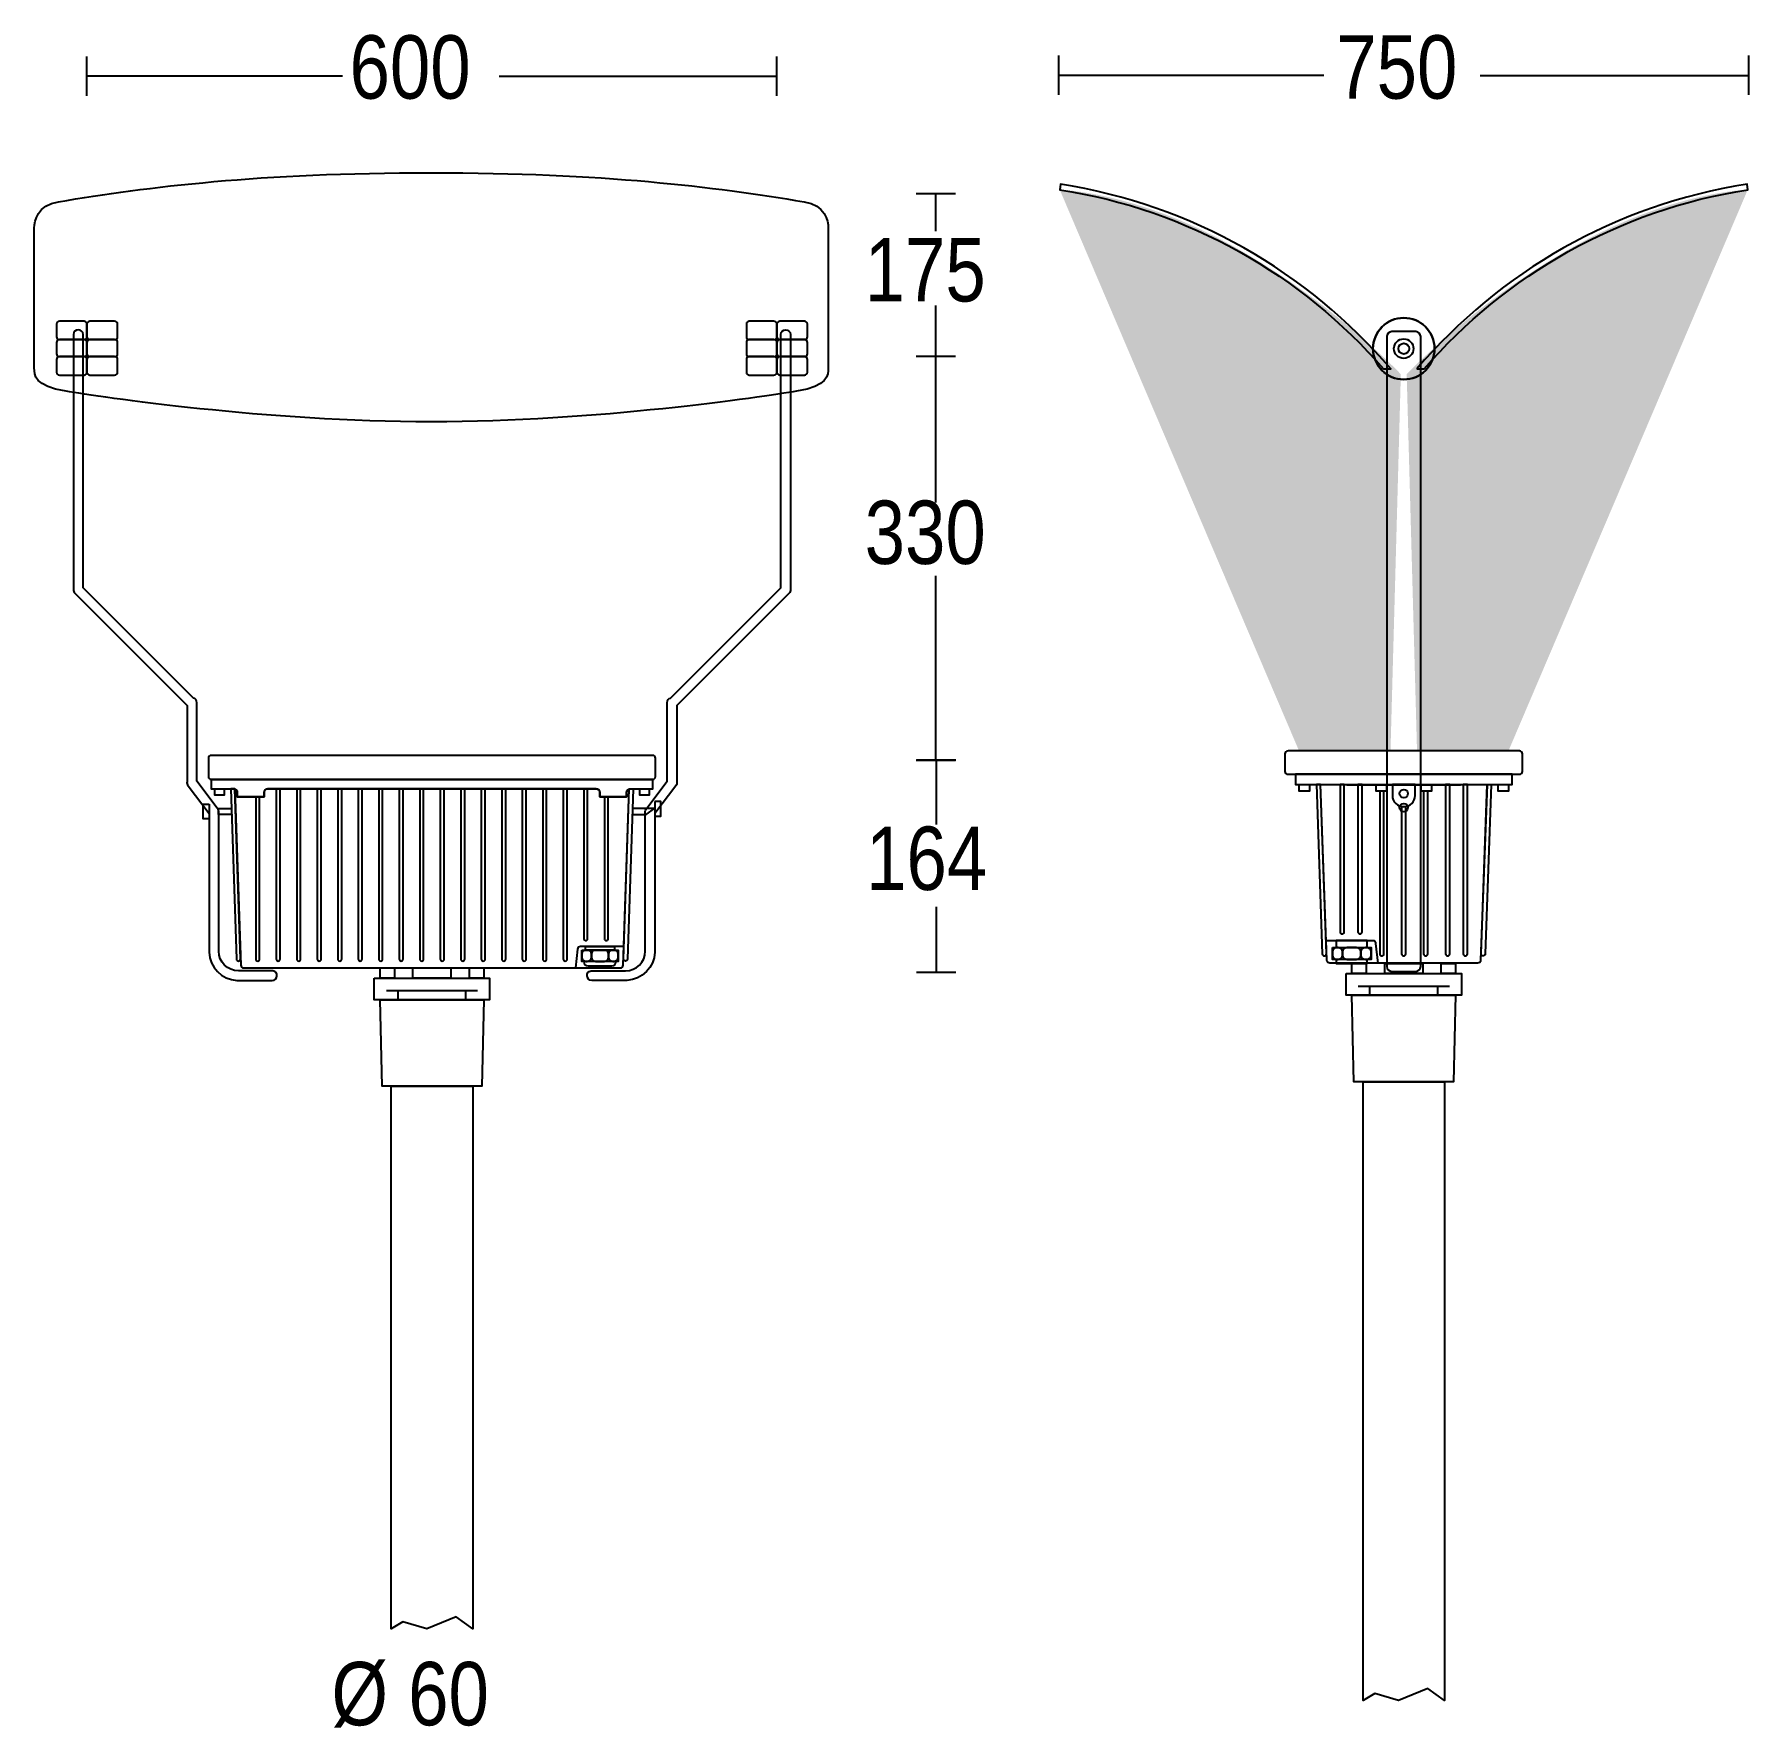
# Model space of a CAD drawing. Extents: x 0 to 211, y 8 to 216.
import ezdxf

# ---------------------------------------------------------------- set-up
doc = ezdxf.new("R2010")
doc.units = 0
doc.layers.add('LIVELLO_1', color=160, linetype='Continuous')
doc.styles.add('STD', font='txt')

# ---------------------------------------------------------------- blocks, each defined once
blk = doc.blocks.new('AI9-BLK1')
at = {"layer": 'LIVELLO_1'}
h = blk.add_hatch(color=255, dxfattribs=at)
h.dxf.hatch_style = 2
edge = h.paths.add_edge_path()
edge.add_spline(control_points=[(50.07, 17.36), (50.07, 17.36), (20.67, 86.29), (20.67, 86.29), (20.67, 86.29), (29.94, 86.1), (42.09, 79.29), (54.24, 72.47), (62.57, 63.63), (62.57, 63.63), (62.57, 63.63), (61.3, 17.36), (61.3, 17.36), (61.3, 17.36), (50.07, 17.36), (50.07, 17.36)], knot_values=[0, 0, 0, 0, 1, 1, 1, 2, 2, 2, 3, 3, 3, 4, 4, 4, 5, 5, 5, 5], degree=3, periodic=0)
h = blk.add_hatch(color=255, dxfattribs=at)
h.dxf.hatch_style = 2
edge = h.paths.add_edge_path()
edge.add_spline(control_points=[(75.79, 17.36), (75.79, 17.36), (105.19, 86.29), (105.19, 86.29), (105.19, 86.29), (95.91, 86.1), (83.77, 79.29), (71.63, 72.47), (63.29, 63.63), (63.29, 63.63), (63.29, 63.63), (64.56, 17.36), (64.56, 17.36), (64.56, 17.36), (75.79, 17.36), (75.79, 17.36)], knot_values=[0, 0, 0, 0, 1, 1, 1, 2, 2, 2, 3, 3, 3, 4, 4, 4, 5, 5, 5, 5], degree=3, periodic=0)
at = {"layer": 'LIVELLO_1', "color": 7}
for p, q in [((-98.84, 97.81), (-98.84, 102.64)), ((-14.08, 97.81), (-14.08, 102.64)), ((20.55, 97.93), (20.55, 102.76)), ((105.31, 97.93), (105.31, 102.76)), ((-67.43, 100.23), (-98.84, 100.23)), ((-48.21, 100.23), (-14.08, 100.23)), ((53.1, 100.34), (20.55, 100.34)), ((72.31, 100.34), (105.31, 100.34)), ((3.01, 85.82), (7.84, 85.82)), ((5.42, 85.82), (5.42, 81.21)), ((5.42, 72.06), (5.42, 65.84)), ((3.01, 65.84), (7.84, 65.84)), ((3.01, 65.84), (7.84, 65.84)), ((5.42, 65.84), (5.42, 47.86)), ((5.42, 38.87), (5.42, 16.22)), ((3.01, 16.22), (7.84, 16.22)), ((3.07, 16.28), (7.9, 16.28)), ((5.49, 16.28), (5.49, 8.34)), ((5.49, -1.78), (5.49, -9.82)), ((3.07, -9.82), (7.9, -9.82)), ((-62.06, -12.05), (-50.86, -12.05)), ((-60.63, -13.19), (-60.63, -12.05)), ((-52.28, -13.19), (-52.28, -12.05)), ((57.33, -11.51), (68.53, -11.51)), ((58.75, -12.64), (58.75, -11.51)), ((67.1, -12.64), (67.1, -11.51))]:
    blk.add_line(p, q, dxfattribs=at)
for points in [[(-83.15, 12.72), (-81.97, 12.72), (-81.97, 11.95), (-83.15, 11.95)], [(-30.94, 12.72), (-29.77, 12.72), (-29.77, 11.95), (-30.94, 11.95)], [(76.25, 14.49), (49.61, 14.49), (49.61, 13.26), (52.58, 13.26), (73.28, 13.26), (76.25, 13.26)], [(50.07, 13.26), (51.33, 13.26), (51.33, 12.44), (50.07, 12.44)], [(59.53, 13.26), (60.79, 13.26), (60.79, 12.44), (59.53, 12.44)], [(65.07, 13.26), (66.33, 13.26), (66.33, 12.44), (65.07, 12.44)], [(74.53, 13.26), (75.79, 13.26), (75.79, 12.44), (74.53, 12.44)], [(-83.84, 10.84), (-83.84, 9.02), (-84.57, 9.02), (-84.57, 10.84)], [(-29.08, 11.17), (-29.08, 9.36), (-28.35, 9.36), (-28.35, 11.17)], [(-81.09, 10.31), (-81.09, 9.55), (-82.68, 9.55), (-82.68, 10.31)], [(-31.82, 10.31), (-31.82, 9.55), (-30.14, 9.55), (-29.13, 10.31)], [(58.45, -5.9), (54.62, -5.9), (54.62, -6.77), (58.45, -6.77)], [(-38.04, -7.1), (-33.6, -7.1), (-33.6, -8.49), (-38.04, -8.49)], [(-37.61, -6.65), (-34.02, -6.65), (-34.02, -7.1), (-37.61, -7.1)], [(54.16, -6.77), (58.91, -6.77), (58.91, -8.26), (54.16, -8.26)], [(58.45, -8.26), (54.62, -8.26), (54.62, -8.74), (58.45, -8.74)], [(-63.54, -10.53), (-49.38, -10.53), (-49.38, -13.19), (-63.54, -13.19)], [(-62.82, -9.29), (-61.07, -9.29), (-61.07, -10.53), (-62.82, -10.53)], [(-58.79, -9.29), (-54.12, -9.29), (-54.12, -10.53), (-58.79, -10.53)], [(-51.85, -9.29), (-50.1, -9.29), (-50.1, -10.53), (-51.85, -10.53)], [(55.85, -9.98), (70.01, -9.98), (70.01, -12.64), (55.85, -12.64)], [(56.57, -8.74), (58.32, -8.74), (58.32, -9.98), (56.57, -9.98)], [(60.6, -8.74), (65.26, -8.74), (65.26, -9.98), (60.6, -9.98)], [(67.54, -8.74), (69.29, -8.74), (69.29, -9.98), (67.54, -9.98)], [(-62.82, -13.19), (-50.1, -13.19), (-50.34, -23.83), (-62.58, -23.83)], [(56.57, -12.64), (69.29, -12.64), (69.05, -23.29), (56.81, -23.29)], [(-61.46, -23.83), (-51.45, -23.83), (-51.45, -90.47), (-53.5, -88.97), (-57.1, -90.47), (-60.03, -89.6), (-61.46, -90.47)], [(57.93, -23.29), (67.93, -23.29), (67.93, -99.27), (65.89, -97.77), (62.29, -99.27), (59.36, -98.4), (57.93, -99.27)]]:
    blk.add_lwpolyline(points, close=True, dxfattribs=at)
for centre, radius in [((62.93, 66.77), 3.78), ((62.93, 66.77), 1.2), ((62.93, 66.77), 0.658), ((62.93, 12.12), 0.513), ((62.93, 10.4), 0.513)]:
    blk.add_circle(centre, radius, dxfattribs=at)
for points, knots in [([(-56.54, 88.37), (-77.75, 88.37), (-91.25, 86.66), (-102.35, 84.81), (-104.93, 84.38), (-105.31, 82.51), (-105.31, 81.57), (-105.31, 81.57), (-105.31, 64.4), (-105.31, 64.4), (-105.31, 63.5), (-105.31, 62.19), (-101.41, 61.54), (-97.32, 60.85), (-76.68, 57.77), (-56.54, 57.77), (-36.41, 57.77), (-15.77, 60.85), (-11.67, 61.54), (-7.77, 62.19), (-7.77, 63.5), (-7.77, 64.4), (-7.77, 64.4), (-7.77, 81.57), (-7.77, 81.57), (-7.77, 82.51), (-8.16, 84.38), (-10.74, 84.81), (-21.84, 86.66), (-35.34, 88.37), (-56.54, 88.37)], [0, 0, 0, 0, 1, 1, 1, 2, 2, 2, 3, 3, 3, 4, 4, 4, 5, 5, 5, 6, 6, 6, 7, 7, 7, 8, 8, 8, 9, 9, 9, 10, 10, 10, 10]), ([(60.44, 64.28), (50.41, 75.81), (36.46, 83.84), (20.67, 86.29), (20.67, 86.29), (20.74, 86.96), (20.74, 86.96), (36.91, 84.46), (51.16, 76.17), (61.33, 64.28), (61.33, 64.28), (60.44, 64.28), (60.44, 64.28)], [0, 0, 0, 0, 1, 1, 1, 2, 2, 2, 3, 3, 3, 4, 4, 4, 4]), ([(60.44, 64.28), (50.41, 75.81), (36.46, 83.84), (20.67, 86.29), (20.67, 86.29), (20.74, 86.96), (20.74, 86.96), (36.91, 84.46), (51.16, 76.17), (61.33, 64.28), (61.33, 64.28), (60.44, 64.28), (60.44, 64.28)], [0, 0, 0, 0, 1, 1, 1, 2, 2, 2, 3, 3, 3, 4, 4, 4, 4]), ([(64.53, 64.28), (74.7, 76.17), (88.95, 84.46), (105.12, 86.96), (105.12, 86.96), (105.19, 86.29), (105.19, 86.29), (89.4, 83.84), (75.45, 75.81), (65.42, 64.28), (65.42, 64.28), (64.53, 64.28), (64.53, 64.28)], [0, 0, 0, 0, 1, 1, 1, 2, 2, 2, 3, 3, 3, 4, 4, 4, 4]), ([(64.53, 64.28), (74.7, 76.17), (88.95, 84.46), (105.12, 86.96), (105.12, 86.96), (105.19, 86.29), (105.19, 86.29), (89.4, 83.84), (75.45, 75.81), (65.42, 64.28), (65.42, 64.28), (64.53, 64.28), (64.53, 64.28)], [0, 0, 0, 0, 1, 1, 1, 2, 2, 2, 3, 3, 3, 4, 4, 4, 4]), ([(-102.23, 70.15), (-102.23, 70.15), (-99.2, 70.15), (-99.2, 70.15), (-99, 70.15), (-98.84, 69.99), (-98.84, 69.78), (-98.84, 69.78), (-98.84, 68.24), (-98.84, 68.24), (-98.84, 68.04), (-99, 67.88), (-99.2, 67.88), (-99.2, 67.88), (-102.23, 67.88), (-102.23, 67.88), (-102.43, 67.88), (-102.59, 68.04), (-102.59, 68.24), (-102.59, 68.24), (-102.59, 69.78), (-102.59, 69.78), (-102.59, 69.99), (-102.43, 70.15), (-102.23, 70.15)], [0, 0, 0, 0, 1, 1, 1, 2, 2, 2, 3, 3, 3, 4, 4, 4, 5, 5, 5, 6, 6, 6, 7, 7, 7, 8, 8, 8, 8]), ([(-98.47, 70.15), (-98.47, 70.15), (-95.44, 70.15), (-95.44, 70.15), (-95.24, 70.15), (-95.08, 69.99), (-95.08, 69.78), (-95.08, 69.78), (-95.08, 68.24), (-95.08, 68.24), (-95.08, 68.04), (-95.24, 67.88), (-95.44, 67.88), (-95.44, 67.88), (-98.47, 67.88), (-98.47, 67.88), (-98.67, 67.88), (-98.84, 68.04), (-98.84, 68.24), (-98.84, 68.24), (-98.84, 69.78), (-98.84, 69.78), (-98.84, 69.99), (-98.67, 70.15), (-98.47, 70.15)], [0, 0, 0, 0, 1, 1, 1, 2, 2, 2, 3, 3, 3, 4, 4, 4, 5, 5, 5, 6, 6, 6, 7, 7, 7, 8, 8, 8, 8]), ([(-17.47, 70.15), (-17.47, 70.15), (-14.44, 70.15), (-14.44, 70.15), (-14.24, 70.15), (-14.08, 69.99), (-14.08, 69.78), (-14.08, 69.78), (-14.08, 68.24), (-14.08, 68.24), (-14.08, 68.04), (-14.24, 67.88), (-14.44, 67.88), (-14.44, 67.88), (-17.47, 67.88), (-17.47, 67.88), (-17.67, 67.88), (-17.83, 68.04), (-17.83, 68.24), (-17.83, 68.24), (-17.83, 69.78), (-17.83, 69.78), (-17.83, 69.99), (-17.67, 70.15), (-17.47, 70.15)], [0, 0, 0, 0, 1, 1, 1, 2, 2, 2, 3, 3, 3, 4, 4, 4, 5, 5, 5, 6, 6, 6, 7, 7, 7, 8, 8, 8, 8]), ([(-13.72, 70.15), (-13.72, 70.15), (-10.69, 70.15), (-10.69, 70.15), (-10.49, 70.15), (-10.33, 69.99), (-10.33, 69.78), (-10.33, 69.78), (-10.33, 68.24), (-10.33, 68.24), (-10.33, 68.04), (-10.49, 67.88), (-10.69, 67.88), (-10.69, 67.88), (-13.72, 67.88), (-13.72, 67.88), (-13.92, 67.88), (-14.08, 68.04), (-14.08, 68.24), (-14.08, 68.24), (-14.08, 69.78), (-14.08, 69.78), (-14.08, 69.99), (-13.92, 70.15), (-13.72, 70.15)], [0, 0, 0, 0, 1, 1, 1, 2, 2, 2, 3, 3, 3, 4, 4, 4, 5, 5, 5, 6, 6, 6, 7, 7, 7, 8, 8, 8, 8]), ([(59.15, 66.77), (59.15, 68.86), (60.84, 70.55), (62.93, 70.55), (65.02, 70.55), (66.71, 68.86), (66.71, 66.77), (66.71, 64.68), (65.02, 62.99), (62.93, 62.99), (60.84, 62.99), (59.15, 64.68), (59.15, 66.77)], [0, 0, 0, 0, 1, 1, 1, 2, 2, 2, 3, 3, 3, 4, 4, 4, 4]), ([(-102.23, 67.88), (-102.23, 67.88), (-99.2, 67.88), (-99.2, 67.88), (-99, 67.88), (-98.84, 67.72), (-98.84, 67.52), (-98.84, 67.52), (-98.84, 66.15), (-98.84, 66.15), (-98.84, 65.95), (-99, 65.79), (-99.2, 65.79), (-99.2, 65.79), (-102.23, 65.79), (-102.23, 65.79), (-102.43, 65.79), (-102.59, 65.95), (-102.59, 66.15), (-102.59, 66.15), (-102.59, 67.52), (-102.59, 67.52), (-102.59, 67.72), (-102.43, 67.88), (-102.23, 67.88)], [0, 0, 0, 0, 1, 1, 1, 2, 2, 2, 3, 3, 3, 4, 4, 4, 5, 5, 5, 6, 6, 6, 7, 7, 7, 8, 8, 8, 8]), ([(-76.11, -10.82), (-76.11, -10.82), (-80.42, -10.82), (-80.42, -10.82), (-82.28, -10.72), (-83.77, -9.21), (-83.84, -7.35), (-83.84, -7.35), (-83.84, 9.69), (-83.84, 9.69), (-83.84, 9.69), (-86.43, 13.08), (-86.43, 13.08), (-86.55, 13.24), (-86.58, 13.4), (-86.55, 13.55), (-86.55, 13.55), (-86.55, 22.95), (-86.55, 22.95), (-86.55, 22.95), (-100.25, 36.66), (-100.25, 36.66), (-100.37, 36.74), (-100.47, 36.87), (-100.49, 37.05), (-100.49, 37.05), (-100.5, 68.49), (-100.5, 68.49), (-100.5, 69.28), (-99.31, 69.28), (-99.31, 68.49), (-99.31, 68.49), (-99.31, 37.39), (-99.31, 37.39), (-99.31, 37.39), (-85.77, 23.86), (-85.77, 23.86), (-85.54, 23.79), (-85.36, 23.6), (-85.36, 23.28), (-85.36, 23.28), (-85.36, 13.64), (-85.36, 13.64), (-85.36, 13.64), (-82.83, 10.33), (-82.83, 10.33), (-82.73, 10.2), (-82.7, 10.15), (-82.68, 10.09), (-82.63, 9.99), (-82.63, 9.88), (-82.65, 9.78), (-82.65, 9.78), (-82.66, -7.23), (-82.66, -7.23), (-82.66, -8.56), (-81.58, -9.64), (-80.24, -9.64), (-80.24, -9.64), (-76.14, -9.64), (-76.14, -9.64), (-76.14, -9.64), (-75.99, -9.63), (-75.99, -9.63), (-75.31, -9.74), (-75.35, -10.82), (-76.11, -10.82)], [0, 0, 0, 0, 1, 1, 1, 2, 2, 2, 3, 3, 3, 4, 4, 4, 5, 5, 5, 6, 6, 6, 7, 7, 7, 8, 8, 8, 9, 9, 9, 10, 10, 10, 11, 11, 11, 12, 12, 12, 13, 13, 13, 14, 14, 14, 15, 15, 15, 16, 16, 16, 17, 17, 17, 18, 18, 18, 19, 19, 19, 20, 20, 20, 21, 21, 21, 22, 22, 22, 22]), ([(-76.11, -10.82), (-76.11, -10.82), (-80.42, -10.82), (-80.42, -10.82), (-82.28, -10.72), (-83.77, -9.21), (-83.84, -7.35), (-83.84, -7.35), (-83.84, 9.69), (-83.84, 9.69), (-83.84, 9.69), (-86.43, 13.08), (-86.43, 13.08), (-86.55, 13.24), (-86.58, 13.4), (-86.55, 13.55), (-86.55, 13.55), (-86.55, 22.95), (-86.55, 22.95), (-86.55, 22.95), (-100.25, 36.66), (-100.25, 36.66), (-100.37, 36.74), (-100.47, 36.87), (-100.49, 37.05), (-100.49, 37.05), (-100.5, 68.49), (-100.5, 68.49), (-100.5, 69.28), (-99.31, 69.28), (-99.31, 68.49), (-99.31, 68.49), (-99.31, 37.39), (-99.31, 37.39), (-99.31, 37.39), (-85.77, 23.86), (-85.77, 23.86), (-85.54, 23.79), (-85.36, 23.6), (-85.36, 23.28), (-85.36, 23.28), (-85.36, 13.64), (-85.36, 13.64), (-85.36, 13.64), (-82.83, 10.33), (-82.83, 10.33), (-82.73, 10.2), (-82.7, 10.15), (-82.68, 10.09), (-82.63, 9.99), (-82.63, 9.88), (-82.65, 9.78), (-82.65, 9.78), (-82.66, -7.23), (-82.66, -7.23), (-82.66, -8.56), (-81.58, -9.64), (-80.24, -9.64), (-80.24, -9.64), (-76.14, -9.64), (-76.14, -9.64), (-76.14, -9.64), (-75.99, -9.63), (-75.99, -9.63), (-75.31, -9.74), (-75.35, -10.82), (-76.11, -10.82)], [0, 0, 0, 0, 1, 1, 1, 2, 2, 2, 3, 3, 3, 4, 4, 4, 5, 5, 5, 6, 6, 6, 7, 7, 7, 8, 8, 8, 9, 9, 9, 10, 10, 10, 11, 11, 11, 12, 12, 12, 13, 13, 13, 14, 14, 14, 15, 15, 15, 16, 16, 16, 17, 17, 17, 18, 18, 18, 19, 19, 19, 20, 20, 20, 21, 21, 21, 22, 22, 22, 22]), ([(-98.47, 67.88), (-98.47, 67.88), (-95.44, 67.88), (-95.44, 67.88), (-95.24, 67.88), (-95.08, 67.72), (-95.08, 67.52), (-95.08, 67.52), (-95.08, 66.15), (-95.08, 66.15), (-95.08, 65.95), (-95.24, 65.79), (-95.44, 65.79), (-95.44, 65.79), (-98.47, 65.79), (-98.47, 65.79), (-98.67, 65.79), (-98.84, 65.95), (-98.84, 66.15), (-98.84, 66.15), (-98.84, 67.52), (-98.84, 67.52), (-98.84, 67.72), (-98.67, 67.88), (-98.47, 67.88)], [0, 0, 0, 0, 1, 1, 1, 2, 2, 2, 3, 3, 3, 4, 4, 4, 5, 5, 5, 6, 6, 6, 7, 7, 7, 8, 8, 8, 8]), ([(-36.81, -10.82), (-36.81, -10.82), (-32.5, -10.82), (-32.5, -10.82), (-30.64, -10.72), (-29.15, -9.21), (-29.08, -7.35), (-29.08, -7.35), (-29.08, 9.69), (-29.08, 9.69), (-29.08, 9.69), (-26.49, 13.08), (-26.49, 13.08), (-26.37, 13.24), (-26.34, 13.4), (-26.37, 13.55), (-26.37, 13.55), (-26.37, 22.95), (-26.37, 22.95), (-26.37, 22.95), (-12.66, 36.66), (-12.66, 36.66), (-12.54, 36.74), (-12.45, 36.87), (-12.42, 37.05), (-12.42, 37.05), (-12.42, 68.49), (-12.42, 68.49), (-12.42, 69.28), (-13.61, 69.28), (-13.61, 68.49), (-13.61, 68.49), (-13.61, 37.39), (-13.61, 37.39), (-13.61, 37.39), (-27.15, 23.86), (-27.15, 23.86), (-27.37, 23.79), (-27.56, 23.6), (-27.56, 23.28), (-27.56, 23.28), (-27.56, 13.64), (-27.56, 13.64), (-27.56, 13.64), (-30.08, 10.33), (-30.08, 10.33), (-30.19, 10.2), (-30.22, 10.15), (-30.24, 10.09), (-30.28, 9.99), (-30.29, 9.88), (-30.27, 9.78), (-30.27, 9.78), (-30.26, -7.23), (-30.26, -7.23), (-30.26, -8.56), (-31.34, -9.64), (-32.67, -9.64), (-32.67, -9.64), (-36.77, -9.64), (-36.77, -9.64), (-36.77, -9.64), (-36.92, -9.63), (-36.92, -9.63), (-37.6, -9.74), (-37.56, -10.82), (-36.81, -10.82)], [0, 0, 0, 0, 1, 1, 1, 2, 2, 2, 3, 3, 3, 4, 4, 4, 5, 5, 5, 6, 6, 6, 7, 7, 7, 8, 8, 8, 9, 9, 9, 10, 10, 10, 11, 11, 11, 12, 12, 12, 13, 13, 13, 14, 14, 14, 15, 15, 15, 16, 16, 16, 17, 17, 17, 18, 18, 18, 19, 19, 19, 20, 20, 20, 21, 21, 21, 22, 22, 22, 22]), ([(-36.81, -10.82), (-36.81, -10.82), (-32.5, -10.82), (-32.5, -10.82), (-30.64, -10.72), (-29.15, -9.21), (-29.08, -7.35), (-29.08, -7.35), (-29.08, 9.69), (-29.08, 9.69), (-29.08, 9.69), (-26.49, 13.08), (-26.49, 13.08), (-26.37, 13.24), (-26.34, 13.4), (-26.37, 13.55), (-26.37, 13.55), (-26.37, 22.95), (-26.37, 22.95), (-26.37, 22.95), (-12.66, 36.66), (-12.66, 36.66), (-12.54, 36.74), (-12.45, 36.87), (-12.42, 37.05), (-12.42, 37.05), (-12.42, 68.49), (-12.42, 68.49), (-12.42, 69.28), (-13.61, 69.28), (-13.61, 68.49), (-13.61, 68.49), (-13.61, 37.39), (-13.61, 37.39), (-13.61, 37.39), (-27.15, 23.86), (-27.15, 23.86), (-27.37, 23.79), (-27.56, 23.6), (-27.56, 23.28), (-27.56, 23.28), (-27.56, 13.64), (-27.56, 13.64), (-27.56, 13.64), (-30.08, 10.33), (-30.08, 10.33), (-30.19, 10.2), (-30.22, 10.15), (-30.24, 10.09), (-30.28, 9.99), (-30.29, 9.88), (-30.27, 9.78), (-30.27, 9.78), (-30.26, -7.23), (-30.26, -7.23), (-30.26, -8.56), (-31.34, -9.64), (-32.67, -9.64), (-32.67, -9.64), (-36.77, -9.64), (-36.77, -9.64), (-36.77, -9.64), (-36.92, -9.63), (-36.92, -9.63), (-37.6, -9.74), (-37.56, -10.82), (-36.81, -10.82)], [0, 0, 0, 0, 1, 1, 1, 2, 2, 2, 3, 3, 3, 4, 4, 4, 5, 5, 5, 6, 6, 6, 7, 7, 7, 8, 8, 8, 9, 9, 9, 10, 10, 10, 11, 11, 11, 12, 12, 12, 13, 13, 13, 14, 14, 14, 15, 15, 15, 16, 16, 16, 17, 17, 17, 18, 18, 18, 19, 19, 19, 20, 20, 20, 21, 21, 21, 22, 22, 22, 22]), ([(-17.47, 67.88), (-17.47, 67.88), (-14.44, 67.88), (-14.44, 67.88), (-14.24, 67.88), (-14.08, 67.72), (-14.08, 67.52), (-14.08, 67.52), (-14.08, 66.15), (-14.08, 66.15), (-14.08, 65.95), (-14.24, 65.79), (-14.44, 65.79), (-14.44, 65.79), (-17.47, 65.79), (-17.47, 65.79), (-17.67, 65.79), (-17.83, 65.95), (-17.83, 66.15), (-17.83, 66.15), (-17.83, 67.52), (-17.83, 67.52), (-17.83, 67.72), (-17.67, 67.88), (-17.47, 67.88)], [0, 0, 0, 0, 1, 1, 1, 2, 2, 2, 3, 3, 3, 4, 4, 4, 5, 5, 5, 6, 6, 6, 7, 7, 7, 8, 8, 8, 8]), ([(-13.72, 67.88), (-13.72, 67.88), (-10.69, 67.88), (-10.69, 67.88), (-10.49, 67.88), (-10.33, 67.72), (-10.33, 67.52), (-10.33, 67.52), (-10.33, 66.15), (-10.33, 66.15), (-10.33, 65.95), (-10.49, 65.79), (-10.69, 65.79), (-10.69, 65.79), (-13.72, 65.79), (-13.72, 65.79), (-13.92, 65.79), (-14.08, 65.95), (-14.08, 66.15), (-14.08, 66.15), (-14.08, 67.52), (-14.08, 67.52), (-14.08, 67.72), (-13.92, 67.88), (-13.72, 67.88)], [0, 0, 0, 0, 1, 1, 1, 2, 2, 2, 3, 3, 3, 4, 4, 4, 5, 5, 5, 6, 6, 6, 7, 7, 7, 8, 8, 8, 8]), ([(61.45, 68.86), (61.45, 68.86), (64.41, 68.86), (64.41, 68.86), (64.74, 68.86), (65.01, 68.58), (65.01, 68.25), (65.01, 68.25), (65.01, -9.11), (65.01, -9.11), (65.01, -9.44), (64.74, -9.71), (64.41, -9.71), (64.41, -9.71), (61.45, -9.71), (61.45, -9.71), (61.12, -9.71), (60.85, -9.44), (60.85, -9.11), (60.85, -9.11), (60.85, 68.25), (60.85, 68.25), (60.85, 68.58), (61.12, 68.86), (61.45, 68.86)], [0, 0, 0, 0, 1, 1, 1, 2, 2, 2, 3, 3, 3, 4, 4, 4, 5, 5, 5, 6, 6, 6, 7, 7, 7, 8, 8, 8, 8]), ([(61.45, 68.86), (61.45, 68.86), (64.41, 68.86), (64.41, 68.86), (64.74, 68.86), (65.01, 68.58), (65.01, 68.25), (65.01, 68.25), (65.01, -9.11), (65.01, -9.11), (65.01, -9.44), (64.74, -9.71), (64.41, -9.71), (64.41, -9.71), (61.45, -9.71), (61.45, -9.71), (61.12, -9.71), (60.85, -9.44), (60.85, -9.11), (60.85, -9.11), (60.85, 68.25), (60.85, 68.25), (60.85, 68.58), (61.12, 68.86), (61.45, 68.86)], [0, 0, 0, 0, 1, 1, 1, 2, 2, 2, 3, 3, 3, 4, 4, 4, 5, 5, 5, 6, 6, 6, 7, 7, 7, 8, 8, 8, 8]), ([(-102.23, 65.79), (-102.23, 65.79), (-99.2, 65.79), (-99.2, 65.79), (-99, 65.79), (-98.84, 65.62), (-98.84, 65.42), (-98.84, 65.42), (-98.84, 63.88), (-98.84, 63.88), (-98.84, 63.68), (-99, 63.52), (-99.2, 63.52), (-99.2, 63.52), (-102.23, 63.52), (-102.23, 63.52), (-102.43, 63.52), (-102.59, 63.68), (-102.59, 63.88), (-102.59, 63.88), (-102.59, 65.42), (-102.59, 65.42), (-102.59, 65.62), (-102.43, 65.79), (-102.23, 65.79)], [0, 0, 0, 0, 1, 1, 1, 2, 2, 2, 3, 3, 3, 4, 4, 4, 5, 5, 5, 6, 6, 6, 7, 7, 7, 8, 8, 8, 8]), ([(-98.47, 65.79), (-98.47, 65.79), (-95.44, 65.79), (-95.44, 65.79), (-95.24, 65.79), (-95.08, 65.62), (-95.08, 65.42), (-95.08, 65.42), (-95.08, 63.88), (-95.08, 63.88), (-95.08, 63.68), (-95.24, 63.52), (-95.44, 63.52), (-95.44, 63.52), (-98.47, 63.52), (-98.47, 63.52), (-98.67, 63.52), (-98.84, 63.68), (-98.84, 63.88), (-98.84, 63.88), (-98.84, 65.42), (-98.84, 65.42), (-98.84, 65.62), (-98.67, 65.79), (-98.47, 65.79)], [0, 0, 0, 0, 1, 1, 1, 2, 2, 2, 3, 3, 3, 4, 4, 4, 5, 5, 5, 6, 6, 6, 7, 7, 7, 8, 8, 8, 8]), ([(-17.47, 65.79), (-17.47, 65.79), (-14.44, 65.79), (-14.44, 65.79), (-14.24, 65.79), (-14.08, 65.62), (-14.08, 65.42), (-14.08, 65.42), (-14.08, 63.88), (-14.08, 63.88), (-14.08, 63.68), (-14.24, 63.52), (-14.44, 63.52), (-14.44, 63.52), (-17.47, 63.52), (-17.47, 63.52), (-17.67, 63.52), (-17.83, 63.68), (-17.83, 63.88), (-17.83, 63.88), (-17.83, 65.42), (-17.83, 65.42), (-17.83, 65.62), (-17.67, 65.79), (-17.47, 65.79)], [0, 0, 0, 0, 1, 1, 1, 2, 2, 2, 3, 3, 3, 4, 4, 4, 5, 5, 5, 6, 6, 6, 7, 7, 7, 8, 8, 8, 8]), ([(-13.72, 65.79), (-13.72, 65.79), (-10.69, 65.79), (-10.69, 65.79), (-10.49, 65.79), (-10.33, 65.62), (-10.33, 65.42), (-10.33, 65.42), (-10.33, 63.88), (-10.33, 63.88), (-10.33, 63.68), (-10.49, 63.52), (-10.69, 63.52), (-10.69, 63.52), (-13.72, 63.52), (-13.72, 63.52), (-13.92, 63.52), (-14.08, 63.68), (-14.08, 63.88), (-14.08, 63.88), (-14.08, 65.42), (-14.08, 65.42), (-14.08, 65.62), (-13.92, 65.79), (-13.72, 65.79)], [0, 0, 0, 0, 1, 1, 1, 2, 2, 2, 3, 3, 3, 4, 4, 4, 5, 5, 5, 6, 6, 6, 7, 7, 7, 8, 8, 8, 8]), ([(48.71, 17.36), (48.71, 17.36), (77.15, 17.36), (77.15, 17.36), (77.35, 17.36), (77.52, 17.2), (77.52, 17), (77.52, 17), (77.52, 14.85), (77.52, 14.85), (77.52, 14.65), (77.35, 14.49), (77.15, 14.49), (77.15, 14.49), (48.71, 14.49), (48.71, 14.49), (48.51, 14.49), (48.34, 14.65), (48.34, 14.85), (48.34, 14.85), (48.34, 17), (48.34, 17), (48.34, 17.2), (48.51, 17.36), (48.71, 17.36)], [0, 0, 0, 0, 1, 1, 1, 2, 2, 2, 3, 3, 3, 4, 4, 4, 5, 5, 5, 6, 6, 6, 7, 7, 7, 8, 8, 8, 8]), ([(-83.57, 16.81), (-83.57, 16.81), (-29.34, 16.81), (-29.34, 16.81), (-29.15, 16.81), (-29, 16.66), (-29, 16.47), (-29, 16.47), (-29, 14.21), (-29, 14.21), (-29, 14.02), (-29.15, 13.87), (-29.34, 13.87), (-29.34, 13.87), (-83.57, 13.87), (-83.57, 13.87), (-83.76, 13.87), (-83.92, 14.02), (-83.92, 14.21), (-83.92, 14.21), (-83.92, 16.47), (-83.92, 16.47), (-83.92, 16.66), (-83.76, 16.81), (-83.57, 16.81)], [0, 0, 0, 0, 1, 1, 1, 2, 2, 2, 3, 3, 3, 4, 4, 4, 5, 5, 5, 6, 6, 6, 7, 7, 7, 8, 8, 8, 8]), ([(-83.57, 13.87), (-83.57, 13.87), (-29.34, 13.87), (-29.34, 13.87), (-29.34, 13.87), (-29.34, 12.72), (-29.34, 12.72), (-29.34, 12.72), (-32.12, 12.72), (-32.12, 12.72), (-32.35, 12.72), (-32.54, 12.53), (-32.54, 12.29), (-32.54, 12.29), (-32.54, 11.74), (-32.54, 11.74), (-32.54, 11.74), (-35.84, 11.74), (-35.84, 11.74), (-35.84, 11.74), (-35.84, 12.29), (-35.84, 12.29), (-35.84, 12.53), (-36.03, 12.72), (-36.27, 12.72), (-36.27, 12.72), (-76.65, 12.72), (-76.65, 12.72), (-76.88, 12.72), (-77.08, 12.53), (-77.08, 12.29), (-77.08, 12.29), (-77.08, 11.74), (-77.08, 11.74), (-77.08, 11.74), (-80.37, 11.74), (-80.37, 11.74), (-80.37, 11.74), (-80.37, 12.29), (-80.37, 12.29), (-80.37, 12.53), (-80.56, 12.72), (-80.8, 12.72), (-80.8, 12.72), (-83.57, 12.72), (-83.57, 12.72), (-83.57, 12.72), (-83.57, 13.87), (-83.57, 13.87)], [0, 0, 0, 0, 1, 1, 1, 2, 2, 2, 3, 3, 3, 4, 4, 4, 5, 5, 5, 6, 6, 6, 7, 7, 7, 8, 8, 8, 9, 9, 9, 10, 10, 10, 11, 11, 11, 12, 12, 12, 13, 13, 13, 14, 14, 14, 15, 15, 15, 16, 16, 16, 16]), ([(-80.68, 12.72), (-80.68, 12.72), (-80, -8.21), (-80, -8.21), (-80, -8.34), (-80.09, -8.45), (-80.22, -8.45), (-80.37, -8.45), (-80.47, -8.34), (-80.48, -8.21), (-80.48, -8.21), (-81.16, 12.72), (-81.16, 12.72), (-81.16, 12.72), (-80.68, 12.72), (-80.68, 12.72)], [0, 0, 0, 0, 1, 1, 1, 2, 2, 2, 3, 3, 3, 4, 4, 4, 5, 5, 5, 5]), ([(-79.94, -8.94), (-79.94, -8.94), (-80.68, 12.7), (-80.68, 12.7), (-80.5, 12.65), (-80.37, 12.49), (-80.37, 12.29), (-80.37, 12.29), (-80.37, 11.74), (-80.37, 11.74), (-80.37, 11.74), (-77.08, 11.74), (-77.08, 11.74), (-77.08, 11.74), (-77.08, 12.29), (-77.08, 12.29), (-77.08, 12.53), (-76.88, 12.72), (-76.65, 12.72), (-76.65, 12.72), (-36.27, 12.72), (-36.27, 12.72), (-36.03, 12.72), (-35.84, 12.53), (-35.84, 12.29), (-35.84, 12.29), (-35.84, 11.74), (-35.84, 11.74), (-35.84, 11.74), (-32.54, 11.74), (-32.54, 11.74), (-32.54, 11.74), (-32.54, 12.29), (-32.54, 12.29), (-32.54, 12.49), (-32.41, 12.65), (-32.23, 12.7), (-32.23, 12.7), (-32.97, -8.94), (-32.97, -8.94), (-32.97, -9.14), (-33.12, -9.29), (-33.31, -9.29), (-33.31, -9.29), (-79.6, -9.29), (-79.6, -9.29), (-79.79, -9.29), (-79.94, -9.14), (-79.94, -8.94)], [0, 0, 0, 0, 1, 1, 1, 2, 2, 2, 3, 3, 3, 4, 4, 4, 5, 5, 5, 6, 6, 6, 7, 7, 7, 8, 8, 8, 9, 9, 9, 10, 10, 10, 11, 11, 11, 12, 12, 12, 13, 13, 13, 14, 14, 14, 15, 15, 15, 16, 16, 16, 16]), ([(-75.11, 12.72), (-75.11, 12.72), (-75.11, -8.21), (-75.11, -8.21), (-75.11, -8.34), (-75.22, -8.45), (-75.34, -8.45), (-75.48, -8.45), (-75.59, -8.34), (-75.59, -8.21), (-75.59, -8.21), (-75.59, 12.72), (-75.59, 12.72), (-75.59, 12.72), (-75.11, 12.72), (-75.11, 12.72)], [0, 0, 0, 0, 1, 1, 1, 2, 2, 2, 3, 3, 3, 4, 4, 4, 5, 5, 5, 5]), ([(-72.59, 12.72), (-72.59, 12.72), (-72.59, -8.21), (-72.59, -8.21), (-72.59, -8.34), (-72.7, -8.45), (-72.82, -8.45), (-72.96, -8.45), (-73.07, -8.34), (-73.07, -8.21), (-73.07, -8.21), (-73.07, 12.72), (-73.07, 12.72), (-73.07, 12.72), (-72.59, 12.72), (-72.59, 12.72)], [0, 0, 0, 0, 1, 1, 1, 2, 2, 2, 3, 3, 3, 4, 4, 4, 5, 5, 5, 5]), ([(-70.07, 12.72), (-70.07, 12.72), (-70.07, -8.21), (-70.07, -8.21), (-70.07, -8.34), (-70.18, -8.45), (-70.31, -8.45), (-70.45, -8.45), (-70.55, -8.34), (-70.55, -8.21), (-70.55, -8.21), (-70.55, 12.72), (-70.55, 12.72), (-70.55, 12.72), (-70.07, 12.72), (-70.07, 12.72)], [0, 0, 0, 0, 1, 1, 1, 2, 2, 2, 3, 3, 3, 4, 4, 4, 5, 5, 5, 5]), ([(-67.55, 12.72), (-67.55, 12.72), (-67.55, -8.21), (-67.55, -8.21), (-67.55, -8.34), (-67.66, -8.45), (-67.78, -8.45), (-67.93, -8.45), (-68.03, -8.34), (-68.03, -8.21), (-68.03, -8.21), (-68.03, 12.72), (-68.03, 12.72), (-68.03, 12.72), (-67.55, 12.72), (-67.55, 12.72)], [0, 0, 0, 0, 1, 1, 1, 2, 2, 2, 3, 3, 3, 4, 4, 4, 5, 5, 5, 5]), ([(-65.04, 12.72), (-65.04, 12.72), (-65.04, -8.21), (-65.04, -8.21), (-65.04, -8.34), (-65.14, -8.45), (-65.27, -8.45), (-65.41, -8.45), (-65.51, -8.34), (-65.51, -8.21), (-65.51, -8.21), (-65.51, 12.72), (-65.51, 12.72), (-65.51, 12.72), (-65.04, 12.72), (-65.04, 12.72)], [0, 0, 0, 0, 1, 1, 1, 2, 2, 2, 3, 3, 3, 4, 4, 4, 5, 5, 5, 5]), ([(-62.52, 12.72), (-62.52, 12.72), (-62.52, -8.21), (-62.52, -8.21), (-62.52, -8.34), (-62.62, -8.45), (-62.75, -8.45), (-62.89, -8.45), (-62.99, -8.34), (-62.99, -8.21), (-62.99, -8.21), (-62.99, 12.72), (-62.99, 12.72), (-62.99, 12.72), (-62.52, 12.72), (-62.52, 12.72)], [0, 0, 0, 0, 1, 1, 1, 2, 2, 2, 3, 3, 3, 4, 4, 4, 5, 5, 5, 5]), ([(-60, 12.72), (-60, 12.72), (-60, -8.21), (-60, -8.21), (-60, -8.34), (-60.1, -8.45), (-60.23, -8.45), (-60.37, -8.45), (-60.47, -8.34), (-60.47, -8.21), (-60.47, -8.21), (-60.47, 12.72), (-60.47, 12.72), (-60.47, 12.72), (-60, 12.72), (-60, 12.72)], [0, 0, 0, 0, 1, 1, 1, 2, 2, 2, 3, 3, 3, 4, 4, 4, 5, 5, 5, 5]), ([(-57.48, 12.72), (-57.48, 12.72), (-57.48, -8.21), (-57.48, -8.21), (-57.48, -8.34), (-57.58, -8.45), (-57.71, -8.45), (-57.85, -8.45), (-57.95, -8.34), (-57.95, -8.21), (-57.95, -8.21), (-57.95, 12.72), (-57.95, 12.72), (-57.95, 12.72), (-57.48, 12.72), (-57.48, 12.72)], [0, 0, 0, 0, 1, 1, 1, 2, 2, 2, 3, 3, 3, 4, 4, 4, 5, 5, 5, 5]), ([(-54.96, 12.72), (-54.96, 12.72), (-54.96, -8.21), (-54.96, -8.21), (-54.96, -8.34), (-55.06, -8.45), (-55.19, -8.45), (-55.33, -8.45), (-55.44, -8.34), (-55.44, -8.21), (-55.44, -8.21), (-55.44, 12.72), (-55.44, 12.72), (-55.44, 12.72), (-54.96, 12.72), (-54.96, 12.72)], [0, 0, 0, 0, 1, 1, 1, 2, 2, 2, 3, 3, 3, 4, 4, 4, 5, 5, 5, 5]), ([(-52.44, 12.72), (-52.44, 12.72), (-52.44, -8.21), (-52.44, -8.21), (-52.44, -8.34), (-52.54, -8.45), (-52.67, -8.45), (-52.81, -8.45), (-52.92, -8.34), (-52.92, -8.21), (-52.92, -8.21), (-52.92, 12.72), (-52.92, 12.72), (-52.92, 12.72), (-52.44, 12.72), (-52.44, 12.72)], [0, 0, 0, 0, 1, 1, 1, 2, 2, 2, 3, 3, 3, 4, 4, 4, 5, 5, 5, 5]), ([(-49.92, 12.72), (-49.92, 12.72), (-49.92, -8.21), (-49.92, -8.21), (-49.92, -8.34), (-50.02, -8.45), (-50.15, -8.45), (-50.3, -8.45), (-50.4, -8.34), (-50.4, -8.21), (-50.4, -8.21), (-50.4, 12.72), (-50.4, 12.72), (-50.4, 12.72), (-49.92, 12.72), (-49.92, 12.72)], [0, 0, 0, 0, 1, 1, 1, 2, 2, 2, 3, 3, 3, 4, 4, 4, 5, 5, 5, 5]), ([(-47.4, 12.72), (-47.4, 12.72), (-47.4, -8.21), (-47.4, -8.21), (-47.4, -8.34), (-47.51, -8.45), (-47.63, -8.45), (-47.78, -8.45), (-47.88, -8.34), (-47.88, -8.21), (-47.88, -8.21), (-47.88, 12.72), (-47.88, 12.72), (-47.88, 12.72), (-47.4, 12.72), (-47.4, 12.72)], [0, 0, 0, 0, 1, 1, 1, 2, 2, 2, 3, 3, 3, 4, 4, 4, 5, 5, 5, 5]), ([(-44.88, 12.72), (-44.88, 12.72), (-44.88, -8.21), (-44.88, -8.21), (-44.88, -8.34), (-44.99, -8.45), (-45.12, -8.45), (-45.26, -8.45), (-45.36, -8.34), (-45.36, -8.21), (-45.36, -8.21), (-45.36, 12.72), (-45.36, 12.72), (-45.36, 12.72), (-44.88, 12.72), (-44.88, 12.72)], [0, 0, 0, 0, 1, 1, 1, 2, 2, 2, 3, 3, 3, 4, 4, 4, 5, 5, 5, 5]), ([(-42.37, 12.72), (-42.37, 12.72), (-42.37, -8.21), (-42.37, -8.21), (-42.37, -8.34), (-42.47, -8.45), (-42.6, -8.45), (-42.74, -8.45), (-42.84, -8.34), (-42.84, -8.21), (-42.84, -8.21), (-42.84, 12.72), (-42.84, 12.72), (-42.84, 12.72), (-42.37, 12.72), (-42.37, 12.72)], [0, 0, 0, 0, 1, 1, 1, 2, 2, 2, 3, 3, 3, 4, 4, 4, 5, 5, 5, 5]), ([(-39.85, 12.72), (-39.85, 12.72), (-39.85, -8.21), (-39.85, -8.21), (-39.85, -8.34), (-39.95, -8.45), (-40.08, -8.45), (-40.22, -8.45), (-40.32, -8.34), (-40.32, -8.21), (-40.32, -8.21), (-40.32, 12.72), (-40.32, 12.72), (-40.32, 12.72), (-39.85, 12.72), (-39.85, 12.72)], [0, 0, 0, 0, 1, 1, 1, 2, 2, 2, 3, 3, 3, 4, 4, 4, 5, 5, 5, 5]), ([(-37.33, 12.72), (-37.33, 12.72), (-37.33, -5.69), (-37.33, -5.69), (-37.33, -5.82), (-37.43, -5.92), (-37.56, -5.92), (-37.7, -5.92), (-37.8, -5.82), (-37.8, -5.69), (-37.8, -5.69), (-37.8, 12.72), (-37.8, 12.72), (-37.8, 12.72), (-37.33, 12.72), (-37.33, 12.72)], [0, 0, 0, 0, 1, 1, 1, 2, 2, 2, 3, 3, 3, 4, 4, 4, 5, 5, 5, 5]), ([(-32.23, 12.72), (-32.23, 12.72), (-32.91, -8.21), (-32.91, -8.21), (-32.92, -8.34), (-32.82, -8.45), (-32.69, -8.45), (-32.55, -8.45), (-32.45, -8.34), (-32.44, -8.21), (-32.44, -8.21), (-31.76, 12.72), (-31.76, 12.72), (-31.76, 12.72), (-32.23, 12.72), (-32.23, 12.72)], [0, 0, 0, 0, 1, 1, 1, 2, 2, 2, 3, 3, 3, 4, 4, 4, 5, 5, 5, 5]), ([(52.7, 13.26), (52.7, 13.26), (53.43, -7.57), (53.43, -7.57), (53.43, -7.7), (53.33, -7.81), (53.19, -7.81), (53.04, -7.81), (52.93, -7.7), (52.92, -7.57), (52.92, -7.57), (52.19, 13.26), (52.19, 13.26), (52.19, 13.26), (52.7, 13.26), (52.7, 13.26)], [0, 0, 0, 0, 1, 1, 1, 2, 2, 2, 3, 3, 3, 4, 4, 4, 5, 5, 5, 5]), ([(72.37, -8.35), (72.37, -8.35), (73.16, 13.25), (73.16, 13.25), (72.97, 13.19), (52.89, 13.19), (52.7, 13.25), (52.7, 13.25), (53.49, -8.35), (53.49, -8.35), (53.49, -8.55), (53.65, -8.71), (53.86, -8.71), (53.86, -8.71), (72, -8.71), (72, -8.71), (72.2, -8.71), (72.37, -8.55), (72.37, -8.35)], [0, 0, 0, 0, 1, 1, 1, 2, 2, 2, 3, 3, 3, 4, 4, 4, 5, 5, 5, 6, 6, 6, 6]), ([(55.11, 13.26), (55.11, 13.26), (55.62, 13.26), (55.62, 13.26), (55.62, 13.26), (55.62, -4.87), (55.62, -4.87), (55.62, -5), (55.51, -5.11), (55.35, -5.11), (55.22, -5.11), (55.11, -5), (55.11, -4.87), (55.11, -4.87), (55.11, 13.26), (55.11, 13.26)], [0, 0, 0, 0, 1, 1, 1, 2, 2, 2, 3, 3, 3, 4, 4, 4, 5, 5, 5, 5]), ([(57.29, 13.26), (57.29, 13.26), (57.8, 13.26), (57.8, 13.26), (57.8, 13.26), (57.8, -4.87), (57.8, -4.87), (57.8, -5), (57.69, -5.11), (57.54, -5.11), (57.4, -5.11), (57.29, -5), (57.29, -4.87), (57.29, -4.87), (57.29, 13.26), (57.29, 13.26)], [0, 0, 0, 0, 1, 1, 1, 2, 2, 2, 3, 3, 3, 4, 4, 4, 5, 5, 5, 5]), ([(61.53, 11.9), (61.53, 11.9), (61.53, 13.26), (61.53, 13.26), (61.53, 13.26), (64.33, 13.26), (64.33, 13.26), (64.33, 13.26), (64.33, 11.9), (64.33, 11.9), (64.33, 11.12), (63.7, 10.5), (62.93, 10.5), (62.15, 10.5), (61.53, 11.12), (61.53, 11.9)], [0, 0, 0, 0, 1, 1, 1, 2, 2, 2, 3, 3, 3, 4, 4, 4, 5, 5, 5, 5]), ([(68.06, 13.26), (68.06, 13.26), (68.57, 13.26), (68.57, 13.26), (68.57, 13.26), (68.57, -7.57), (68.57, -7.57), (68.57, -7.7), (68.46, -7.81), (68.3, -7.81), (68.17, -7.81), (68.06, -7.7), (68.06, -7.57), (68.06, -7.57), (68.06, 13.26), (68.06, 13.26)], [0, 0, 0, 0, 1, 1, 1, 2, 2, 2, 3, 3, 3, 4, 4, 4, 5, 5, 5, 5]), ([(70.24, 13.26), (70.24, 13.26), (70.75, 13.26), (70.75, 13.26), (70.75, 13.26), (70.75, -7.57), (70.75, -7.57), (70.75, -7.7), (70.64, -7.81), (70.49, -7.81), (70.35, -7.81), (70.24, -7.7), (70.24, -7.57), (70.24, -7.57), (70.24, 13.26), (70.24, 13.26)], [0, 0, 0, 0, 1, 1, 1, 2, 2, 2, 3, 3, 3, 4, 4, 4, 5, 5, 5, 5]), ([(73.16, 13.26), (73.16, 13.26), (72.43, -7.57), (72.43, -7.57), (72.42, -7.7), (72.53, -7.81), (72.67, -7.81), (72.82, -7.81), (72.93, -7.7), (72.94, -7.57), (72.94, -7.57), (73.66, 13.26), (73.66, 13.26), (73.66, 13.26), (73.16, 13.26), (73.16, 13.26)], [0, 0, 0, 0, 1, 1, 1, 2, 2, 2, 3, 3, 3, 4, 4, 4, 5, 5, 5, 5]), ([(-77.63, 11.74), (-77.63, 11.74), (-77.63, -8.21), (-77.63, -8.21), (-77.63, -8.34), (-77.74, -8.45), (-77.86, -8.45), (-78, -8.45), (-78.11, -8.34), (-78.11, -8.21), (-78.11, -8.21), (-78.11, 11.74), (-78.11, 11.74), (-78.11, 11.74), (-77.63, 11.74), (-77.63, 11.74)], [0, 0, 0, 0, 1, 1, 1, 2, 2, 2, 3, 3, 3, 4, 4, 4, 5, 5, 5, 5]), ([(-34.81, 11.74), (-34.81, 11.74), (-34.81, -5.69), (-34.81, -5.69), (-34.81, -5.82), (-34.91, -5.92), (-35.04, -5.92), (-35.18, -5.92), (-35.28, -5.82), (-35.28, -5.69), (-35.28, -5.69), (-35.28, 11.74), (-35.28, 11.74), (-35.28, 11.74), (-34.81, 11.74), (-34.81, 11.74)], [0, 0, 0, 0, 1, 1, 1, 2, 2, 2, 3, 3, 3, 4, 4, 4, 5, 5, 5, 5]), ([(60.49, 12.44), (60.49, 12.44), (60.49, -7.57), (60.49, -7.57), (60.49, -7.7), (60.38, -7.81), (60.23, -7.81), (60.09, -7.81), (59.98, -7.7), (59.98, -7.57), (59.98, -7.57), (59.98, 12.44), (59.98, 12.44), (59.98, 12.44), (60.49, 12.44), (60.49, 12.44)], [0, 0, 0, 0, 1, 1, 1, 2, 2, 2, 3, 3, 3, 4, 4, 4, 5, 5, 5, 5]), ([(65.88, 12.44), (65.88, 12.44), (65.88, -7.57), (65.88, -7.57), (65.88, -7.7), (65.76, -7.81), (65.61, -7.81), (65.48, -7.81), (65.37, -7.7), (65.37, -7.57), (65.37, -7.57), (65.37, 12.44), (65.37, 12.44), (65.37, 12.44), (65.88, 12.44), (65.88, 12.44)], [0, 0, 0, 0, 1, 1, 1, 2, 2, 2, 3, 3, 3, 4, 4, 4, 5, 5, 5, 5]), ([(63.18, 10.52), (63.18, 10.52), (63.18, -7.57), (63.18, -7.57), (63.18, -7.7), (63.07, -7.81), (62.92, -7.81), (62.78, -7.81), (62.67, -7.7), (62.67, -7.57), (62.67, -7.57), (62.67, 10.52), (62.67, 10.52), (62.76, 10.5), (62.84, 10.5), (62.93, 10.5), (63.02, 10.5), (63.1, 10.5), (63.18, 10.52)], [0, 0, 0, 0, 1, 1, 1, 2, 2, 2, 3, 3, 3, 4, 4, 4, 5, 5, 5, 6, 6, 6, 6]), ([(59.1, -5.9), (59.1, -5.9), (53.4, -5.9), (53.4, -5.9), (53.4, -5.9), (53.49, -8.35), (53.49, -8.35), (53.49, -8.55), (53.65, -8.71), (53.86, -8.71), (53.86, -8.71), (59.75, -8.71), (59.75, -8.71), (59.75, -8.71), (59.47, -6.27), (59.47, -6.27), (59.47, -6.07), (59.3, -5.9), (59.1, -5.9)], [0, 0, 0, 0, 1, 1, 1, 2, 2, 2, 3, 3, 3, 4, 4, 4, 5, 5, 5, 6, 6, 6, 6]), ([(-38.22, -6.66), (-38.22, -6.66), (-32.89, -6.66), (-32.89, -6.66), (-32.89, -6.66), (-32.97, -8.94), (-32.97, -8.94), (-32.97, -9.14), (-33.12, -9.29), (-33.31, -9.29), (-33.31, -9.29), (-38.83, -9.29), (-38.83, -9.29), (-38.83, -9.29), (-38.56, -7), (-38.56, -7), (-38.56, -6.81), (-38.41, -6.66), (-38.22, -6.66)], [0, 0, 0, 0, 1, 1, 1, 2, 2, 2, 3, 3, 3, 4, 4, 4, 5, 5, 5, 6, 6, 6, 6]), ([(-37.53, -7.1), (-37.53, -7.1), (-37.38, -7.1), (-37.38, -7.1), (-37.1, -7.1), (-36.87, -7.33), (-36.87, -7.61), (-36.87, -7.61), (-36.87, -7.98), (-36.87, -7.98), (-36.87, -8.26), (-37.1, -8.49), (-37.38, -8.49), (-37.38, -8.49), (-37.53, -8.49), (-37.53, -8.49), (-37.81, -8.49), (-38.04, -8.26), (-38.04, -7.98), (-38.04, -7.98), (-38.04, -7.61), (-38.04, -7.61), (-38.04, -7.33), (-37.81, -7.1), (-37.53, -7.1)], [0, 0, 0, 0, 1, 1, 1, 2, 2, 2, 3, 3, 3, 4, 4, 4, 5, 5, 5, 6, 6, 6, 7, 7, 7, 8, 8, 8, 8]), ([(-36.36, -7.1), (-36.36, -7.1), (-35.28, -7.1), (-35.28, -7.1), (-34.99, -7.1), (-34.76, -7.33), (-34.76, -7.61), (-34.76, -7.61), (-34.76, -7.98), (-34.76, -7.98), (-34.76, -8.26), (-34.99, -8.49), (-35.28, -8.49), (-35.28, -8.49), (-36.36, -8.49), (-36.36, -8.49), (-36.64, -8.49), (-36.87, -8.26), (-36.87, -7.98), (-36.87, -7.98), (-36.87, -7.61), (-36.87, -7.61), (-36.87, -7.33), (-36.64, -7.1), (-36.36, -7.1)], [0, 0, 0, 0, 1, 1, 1, 2, 2, 2, 3, 3, 3, 4, 4, 4, 5, 5, 5, 6, 6, 6, 7, 7, 7, 8, 8, 8, 8]), ([(-34.25, -7.1), (-34.25, -7.1), (-34.11, -7.1), (-34.11, -7.1), (-33.83, -7.1), (-33.6, -7.33), (-33.6, -7.61), (-33.6, -7.61), (-33.6, -7.98), (-33.6, -7.98), (-33.6, -8.26), (-33.83, -8.49), (-34.11, -8.49), (-34.11, -8.49), (-34.25, -8.49), (-34.25, -8.49), (-34.54, -8.49), (-34.76, -8.26), (-34.76, -7.98), (-34.76, -7.98), (-34.76, -7.61), (-34.76, -7.61), (-34.76, -7.33), (-34.54, -7.1), (-34.25, -7.1)], [0, 0, 0, 0, 1, 1, 1, 2, 2, 2, 3, 3, 3, 4, 4, 4, 5, 5, 5, 6, 6, 6, 7, 7, 7, 8, 8, 8, 8]), ([(54.71, -6.77), (54.71, -6.77), (54.86, -6.77), (54.86, -6.77), (55.16, -6.77), (55.41, -7.02), (55.41, -7.32), (55.41, -7.32), (55.41, -7.71), (55.41, -7.71), (55.41, -8.01), (55.16, -8.26), (54.86, -8.26), (54.86, -8.26), (54.71, -8.26), (54.71, -8.26), (54.4, -8.26), (54.16, -8.01), (54.16, -7.71), (54.16, -7.71), (54.16, -7.32), (54.16, -7.32), (54.16, -7.02), (54.4, -6.77), (54.71, -6.77)], [0, 0, 0, 0, 1, 1, 1, 2, 2, 2, 3, 3, 3, 4, 4, 4, 5, 5, 5, 6, 6, 6, 7, 7, 7, 8, 8, 8, 8]), ([(55.95, -6.77), (55.95, -6.77), (57.11, -6.77), (57.11, -6.77), (57.41, -6.77), (57.66, -7.02), (57.66, -7.32), (57.66, -7.32), (57.66, -7.71), (57.66, -7.71), (57.66, -8.01), (57.41, -8.26), (57.11, -8.26), (57.11, -8.26), (55.95, -8.26), (55.95, -8.26), (55.65, -8.26), (55.41, -8.01), (55.41, -7.71), (55.41, -7.71), (55.41, -7.32), (55.41, -7.32), (55.41, -7.02), (55.65, -6.77), (55.95, -6.77)], [0, 0, 0, 0, 1, 1, 1, 2, 2, 2, 3, 3, 3, 4, 4, 4, 5, 5, 5, 6, 6, 6, 7, 7, 7, 8, 8, 8, 8]), ([(58.21, -6.77), (58.21, -6.77), (58.36, -6.77), (58.36, -6.77), (58.66, -6.77), (58.91, -7.02), (58.91, -7.32), (58.91, -7.32), (58.91, -7.71), (58.91, -7.71), (58.91, -8.01), (58.66, -8.26), (58.36, -8.26), (58.36, -8.26), (58.21, -8.26), (58.21, -8.26), (57.9, -8.26), (57.66, -8.01), (57.66, -7.71), (57.66, -7.71), (57.66, -7.32), (57.66, -7.32), (57.66, -7.02), (57.9, -6.77), (58.21, -6.77)], [0, 0, 0, 0, 1, 1, 1, 2, 2, 2, 3, 3, 3, 4, 4, 4, 5, 5, 5, 6, 6, 6, 7, 7, 7, 8, 8, 8, 8]), ([(-33.86, -8.49), (-33.86, -8.49), (-33.86, -8.53), (-33.86, -8.53), (-33.86, -8.82), (-34.09, -9.05), (-34.37, -9.05), (-34.37, -9.05), (-37.26, -9.05), (-37.26, -9.05), (-37.55, -9.05), (-37.78, -8.82), (-37.78, -8.53), (-37.78, -8.53), (-37.78, -8.49), (-37.78, -8.49), (-37.78, -8.49), (-33.86, -8.49), (-33.86, -8.49)], [0, 0, 0, 0, 1, 1, 1, 2, 2, 2, 3, 3, 3, 4, 4, 4, 5, 5, 5, 6, 6, 6, 6])]:
    blk.add_open_spline(points, degree=3, knots=knots, dxfattribs=at)
at = {"layer": 'LIVELLO_1', "color": 7, "char_height": 7.7834, "attachment_point": 1, "style": 'STD'}
for s, insert in [('\\fArial Narrow|b0|i0;\\H7.7834;\\C7;600', (-66.58, 105.26)), ('\\fArial Narrow|b0|i0;\\H7.7834;\\C7;750', (54.64, 105.26)), ('\\fArial Narrow|b0|i0;\\H7.7834;\\C7;175', (-3.3, 80.35)), ('\\fArial Narrow|b0|i0;\\H7.7834;\\C7;330', (-3.3, 48.11)), ('\\fArial Narrow|b0|i0;\\H7.7834;\\C7;164', (-3.12, 8.07)), ('\\fArial Narrow|b0|i0;\\H7.7834;\\C250;Ø 60', (-68.8, -94.53))]:
    blk.add_mtext(s, dxfattribs=dict(at, insert=insert))

msp = doc.modelspace()

# ---------------------------------------------------------------- block references
at = {"layer": 'LIVELLO_1', "color": 7}
msp.add_blockref('AI9-BLK1', (105.480556, 110.236596), dxfattribs=at)

doc.saveas('drawing.dxf')
